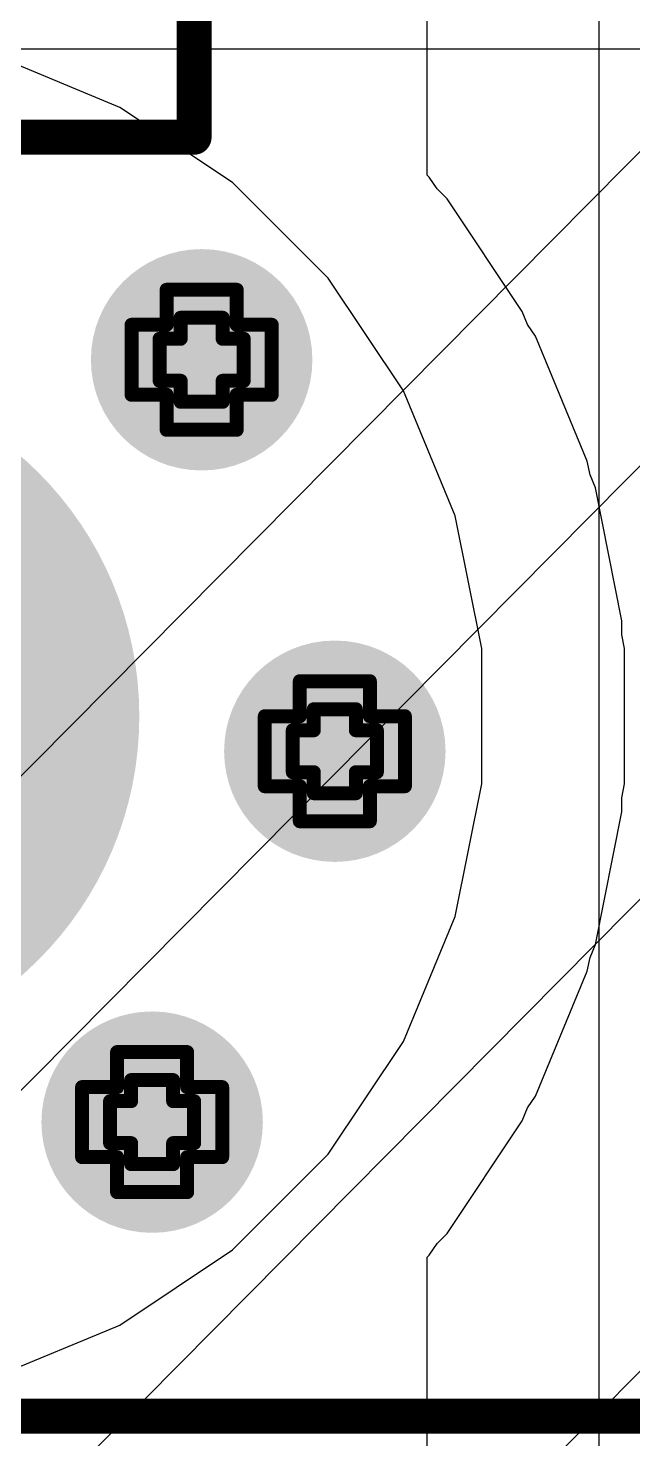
# Model space of a CAD drawing. Header units: inches. Extents: x -4 to 5258, y -4 to 5281.
# Drawn here: x 125.23 to 127.42, y 98.2 to 103.32 of the extents above; entities that cross this region are included whole.
import ezdxf

# ---------------------------------------------------------------- set-up
doc = ezdxf.new("R2010")
doc.units = ezdxf.units.IN
for name, color, linetype in [('Bottom Layer', 5, 'Continuous'), ('Bottom Solder', 6, 'Continuous'), ('Drill Drawing', 1, 'Continuous'), ('Layer 1', 16, 'Continuous'), ('Layer 2', 76, 'Continuous'), ('Multi-Layer', 9, 'Continuous'), ('Top Layer', 1, 'Continuous'), ('Top Overlay', 2, 'Continuous'), ('Top Solder', 216, 'Continuous'), ('Via Holes', 16, 'Continuous')]:
    doc.layers.add(name, color=color, linetype=linetype)

# ---------------------------------------------------------------- blocks, each defined once
blk = doc.blocks.new('13_WQFN_HR__3_2__31')
at = {"layer": 'Top Solder'}
for p in [(-0.575, 1.8099), (-0.5467, -0.9227), (0.575, 1.81), (1.1783, -0.9227)]:
    blk.add_line(p, (5220.6763, 5271.621), dxfattribs=at)
blk = doc.blocks.new('DB128L_5_08_3P_OG_S_216')
at = {"layer": 'Bottom Layer'}
h = blk.add_hatch(color=5, dxfattribs=at)
edge = h.paths.add_edge_path()
edge.add_arc((0, 0), 1.2, 0, 360)
at = {"layer": 'Bottom Solder'}
h = blk.add_hatch(color=6, dxfattribs=at)
edge = h.paths.add_edge_path()
edge.add_arc((0, 0), 1.2508, 0, 360)
at = {"layer": 'Layer 1'}
h = blk.add_hatch(color=16, dxfattribs=at)
edge = h.paths.add_edge_path()
edge.add_arc((0, 0), 1.2, 0, 360)
at = {"layer": 'Layer 2'}
h = blk.add_hatch(color=76, dxfattribs=at)
edge = h.paths.add_edge_path()
edge.add_arc((0, 0), 1.2, 0, 360)
at = {"layer": 'Multi-Layer'}
h = blk.add_hatch(color=9, dxfattribs=at)
edge = h.paths.add_edge_path()
edge.add_arc((0, 0), 1.2, 0, 360)
at = {"layer": 'Top Layer'}
h = blk.add_hatch(color=1, dxfattribs=at)
edge = h.paths.add_edge_path()
edge.add_arc((0, 0), 1.2, 0, 360)
at = {"layer": 'Top Solder'}
h = blk.add_hatch(color=216, dxfattribs=at)
edge = h.paths.add_edge_path()
edge.add_arc((0, 0), 1.2508, 0, 360)
at = {"layer": 'Top Overlay'}
for points in [[(7.53, 2.54, 0.127, 0.127, 0), (-7.53, 2.54, 0.127, 0.127, 0)], [(-1.4493, -2.1006, 0.127, 0.127, 0), (-1.4493, -5.1002, 0.127, 0.127, 0)], [(1.5504, -2.1006, 0.127, 0.127, 0), (-1.4493, -2.1006, 0.127, 0.127, 0)]]:
    blk.add_lwpolyline(points, format="xyseb", dxfattribs=at)
blk.add_lwpolyline([(-1.4811, -2.1006, 0.0635, 0.0635, 1), (-1.4176, -2.1006, 0.0635, 0.0635, 1)], format="xyseb", close=True, dxfattribs=at)
blk.add_lwpolyline([(-1.4811, -2.1006, 0.0635, 0.0635, 1), (-1.4176, -2.1006, 0.0635, 0.0635, 1)], format="xyseb", close=True, dxfattribs=at)

msp = doc.modelspace()

# ---------------------------------------------------------------- hatches: boundary and pattern name
at = {"layer": 'Bottom Layer'}
h = msp.add_hatch(color=5, dxfattribs=at)
edge = h.paths.add_edge_path()
edge.add_arc((125.8598, 102.1143), 0.3, 0, 360)
h = msp.add_hatch(color=5, dxfattribs=at)
edge = h.paths.add_edge_path()
edge.add_arc((126.3428, 100.6941), 0.3, 0, 360)
h = msp.add_hatch(color=5, dxfattribs=at)
edge = h.paths.add_edge_path()
edge.add_arc((125.6802, 99.3484), 0.3, 0, 360)
at = {"layer": 'Bottom Solder'}
h = msp.add_hatch(color=6, dxfattribs=at)
edge = h.paths.add_edge_path()
edge.add_arc((125.8598, 102.1143), 0.4016, 0, 360)
h = msp.add_hatch(color=6, dxfattribs=at)
edge = h.paths.add_edge_path()
edge.add_arc((126.3428, 100.6941), 0.4016, 0, 360)
h = msp.add_hatch(color=6, dxfattribs=at)
edge = h.paths.add_edge_path()
edge.add_arc((125.6802, 99.3484), 0.4016, 0, 360)
at = {"layer": 'Layer 1'}
h = msp.add_hatch(color=16, dxfattribs=at)
edge = h.paths.add_edge_path()
edge.add_arc((125.8598, 102.1143), 0.3, 0, 360)
h = msp.add_hatch(color=16, dxfattribs=at)
edge = h.paths.add_edge_path()
edge.add_arc((126.3428, 100.6941), 0.3, 0, 360)
h = msp.add_hatch(color=16, dxfattribs=at)
edge = h.paths.add_edge_path()
edge.add_arc((125.6802, 99.3484), 0.3, 0, 360)
at = {"layer": 'Layer 2'}
h = msp.add_hatch(color=76, dxfattribs=at)
edge = h.paths.add_edge_path()
edge.add_arc((125.8598, 102.1143), 0.3, 0, 360)
h = msp.add_hatch(color=76, dxfattribs=at)
edge = h.paths.add_edge_path()
edge.add_arc((126.3428, 100.6941), 0.3, 0, 360)
h = msp.add_hatch(color=76, dxfattribs=at)
edge = h.paths.add_edge_path()
edge.add_arc((125.6802, 99.3484), 0.3, 0, 360)
at = {"layer": 'Top Layer'}
h = msp.add_hatch(color=1, dxfattribs=at)
edge = h.paths.add_edge_path()
edge.add_arc((125.8598, 102.1143), 0.3, 0, 360)
h = msp.add_hatch(color=1, dxfattribs=at)
edge = h.paths.add_edge_path()
edge.add_arc((126.3428, 100.6941), 0.3, 0, 360)
h = msp.add_hatch(color=1, dxfattribs=at)
edge = h.paths.add_edge_path()
edge.add_arc((125.6802, 99.3484), 0.3, 0, 360)
at = {"layer": 'Top Solder'}
h = msp.add_hatch(color=216, dxfattribs=at)
edge = h.paths.add_edge_path()
edge.add_arc((125.8598, 102.1143), 0.4016, 0, 360)
h = msp.add_hatch(color=216, dxfattribs=at)
edge = h.paths.add_edge_path()
edge.add_arc((126.3428, 100.6941), 0.4016, 0, 360)
h = msp.add_hatch(color=216, dxfattribs=at)
edge = h.paths.add_edge_path()
edge.add_arc((125.6802, 99.3484), 0.4016, 0, 360)
at = {"layer": 'Via Holes'}
h = msp.add_hatch(color=7, dxfattribs=at)
edge = h.paths.add_edge_path()
edge.add_arc((125.8598, 102.1143), 0.15, 0, 360)
h = msp.add_hatch(color=7, dxfattribs=at)
edge = h.paths.add_edge_path()
edge.add_arc((126.3428, 100.6941), 0.15, 0, 360)
h = msp.add_hatch(color=7, dxfattribs=at)
edge = h.paths.add_edge_path()
edge.add_arc((125.6802, 99.3484), 0.15, 0, 360)

# ---------------------------------------------------------------- linework, layer by layer
at = {"layer": 'Bottom Layer'}
for p, q in [((126.6782, 102.7836), (126.6782, 105.2954)), ((125.5636, 103.0302), (125.11, 103.2181)), ((125.9719, 102.7574), (125.5636, 103.0302)), ((126.6854, 102.7764), (126.6782, 102.7836)), ((126.7137, 102.734), (126.6854, 102.7764)), ((126.3191, 102.4101), (125.9719, 102.7574)), ((126.7498, 102.6979), (126.7137, 102.734)), ((127.0226, 102.2896), (126.7498, 102.6979)), ((126.5919, 102.0019), (126.3191, 102.4101)), ((127.0421, 102.2425), (127.0226, 102.2896)), ((127.0704, 102.2001), (127.0421, 102.2425)), ((127.2583, 101.7464), (127.0704, 102.2001)), ((126.7798, 101.5482), (126.5919, 102.0019)), ((127.2683, 101.6964), (127.2583, 101.7464)), ((127.2878, 101.6493), (127.2683, 101.6964)), ((127.3836, 101.1677), (127.2878, 101.6493)), ((126.8756, 101.0666), (126.7798, 101.5482)), ((127.3836, 101.1167), (127.3836, 101.1677)), ((127.3936, 101.0666), (127.3836, 101.1167)), ((126.8756, 100.8211), (126.8756, 101.0666)), ((127.3936, 100.5756), (127.3936, 101.0666)), ((126.8756, 100.5756), (126.8756, 100.8211)), ((126.7798, 100.094), (126.8756, 100.5756)), ((127.3836, 100.5256), (127.3936, 100.5756)), ((127.3836, 100.4746), (127.3836, 100.5256)), ((127.2878, 99.993), (127.3836, 100.4746)), ((126.5919, 99.6404), (126.7798, 100.094)), ((127.2683, 99.9458), (127.2878, 99.993)), ((127.2583, 99.8958), (127.2683, 99.9458)), ((127.0704, 99.4422), (127.2583, 99.8958)), ((126.3191, 99.2321), (126.5919, 99.6404)), ((127.0421, 99.3998), (127.0704, 99.4422)), ((127.0226, 99.3526), (127.0421, 99.3998)), ((126.7498, 98.9443), (127.0226, 99.3526)), ((125.9719, 98.8849), (126.3191, 99.2321)), ((126.7137, 98.9083), (126.7498, 98.9443)), ((125.5636, 98.6121), (125.9719, 98.8849)), ((126.6854, 98.8659), (126.7137, 98.9083)), ((126.6782, 98.8587), (126.6854, 98.8659)), ((126.6782, 80.4674), (126.6782, 98.8587)), ((125.11, 98.4242), (125.5636, 98.6121))]:
    msp.add_line(p, q, dxfattribs=at)
at = {"layer": 'Drill Drawing'}
for points in [[(125.7328, 102.2413, 0.0508, 0.0508, 0), (125.7328, 102.3683, 0.0508, 0.0508, 0)], [(125.7328, 102.3683, 0.0508, 0.0508, 0), (125.9868, 102.3683, 0.0508, 0.0508, 0)], [(125.9868, 102.2413, 0.0508, 0.0508, 0), (125.9868, 102.3683, 0.0508, 0.0508, 0)], [(125.6058, 101.9873, 0.0508, 0.0508, 0), (125.6058, 102.2413, 0.0508, 0.0508, 0)], [(125.6058, 102.2413, 0.0508, 0.0508, 0), (125.7328, 102.2413, 0.0508, 0.0508, 0)], [(125.7836, 102.1905, 0.0508, 0.0508, 0), (125.7836, 102.2667, 0.0508, 0.0508, 0)], [(125.7836, 102.2667, 0.0508, 0.0508, 0), (125.936, 102.2667, 0.0508, 0.0508, 0)], [(125.936, 102.1905, 0.0508, 0.0508, 0), (125.936, 102.2667, 0.0508, 0.0508, 0)], [(125.9868, 102.2413, 0.0508, 0.0508, 0), (126.1138, 102.2413, 0.0508, 0.0508, 0)], [(126.1138, 101.9873, 0.0508, 0.0508, 0), (126.1138, 102.2413, 0.0508, 0.0508, 0)], [(125.7074, 102.0381, 0.0508, 0.0508, 0), (125.7074, 102.1905, 0.0508, 0.0508, 0)], [(125.7074, 102.1905, 0.0508, 0.0508, 0), (125.7836, 102.1905, 0.0508, 0.0508, 0)], [(125.936, 102.1905, 0.0508, 0.0508, 0), (126.0122, 102.1905, 0.0508, 0.0508, 0)], [(126.0122, 102.0381, 0.0508, 0.0508, 0), (126.0122, 102.1905, 0.0508, 0.0508, 0)], [(125.7074, 102.0381, 0.0508, 0.0508, 0), (125.7836, 102.0381, 0.0508, 0.0508, 0)], [(125.7836, 101.9619, 0.0508, 0.0508, 0), (125.7836, 102.0381, 0.0508, 0.0508, 0)], [(125.936, 102.0381, 0.0508, 0.0508, 0), (126.0122, 102.0381, 0.0508, 0.0508, 0)], [(125.936, 101.9619, 0.0508, 0.0508, 0), (125.936, 102.0381, 0.0508, 0.0508, 0)], [(125.6058, 101.9873, 0.0508, 0.0508, 0), (125.7328, 101.9873, 0.0508, 0.0508, 0)], [(125.7328, 101.8603, 0.0508, 0.0508, 0), (125.7328, 101.9873, 0.0508, 0.0508, 0)], [(125.9868, 101.9873, 0.0508, 0.0508, 0), (126.1138, 101.9873, 0.0508, 0.0508, 0)], [(125.9868, 101.8603, 0.0508, 0.0508, 0), (125.9868, 101.9873, 0.0508, 0.0508, 0)], [(125.7836, 101.9619, 0.0508, 0.0508, 0), (125.936, 101.9619, 0.0508, 0.0508, 0)], [(125.7328, 101.8603, 0.0508, 0.0508, 0), (125.9868, 101.8603, 0.0508, 0.0508, 0)], [(126.2158, 100.8211, 0.0508, 0.0508, 0), (126.2158, 100.9481, 0.0508, 0.0508, 0)], [(126.2158, 100.9481, 0.0508, 0.0508, 0), (126.4698, 100.9481, 0.0508, 0.0508, 0)], [(126.4698, 100.8211, 0.0508, 0.0508, 0), (126.4698, 100.9481, 0.0508, 0.0508, 0)], [(126.2666, 100.7703, 0.0508, 0.0508, 0), (126.2666, 100.8465, 0.0508, 0.0508, 0)], [(126.2666, 100.8465, 0.0508, 0.0508, 0), (126.419, 100.8465, 0.0508, 0.0508, 0)], [(126.419, 100.7703, 0.0508, 0.0508, 0), (126.419, 100.8465, 0.0508, 0.0508, 0)], [(126.0888, 100.5671, 0.0508, 0.0508, 0), (126.0888, 100.8211, 0.0508, 0.0508, 0)], [(126.0888, 100.8211, 0.0508, 0.0508, 0), (126.2158, 100.8211, 0.0508, 0.0508, 0)], [(126.4698, 100.8211, 0.0508, 0.0508, 0), (126.5968, 100.8211, 0.0508, 0.0508, 0)], [(126.5968, 100.5671, 0.0508, 0.0508, 0), (126.5968, 100.8211, 0.0508, 0.0508, 0)], [(126.1904, 100.6179, 0.0508, 0.0508, 0), (126.1904, 100.7703, 0.0508, 0.0508, 0)], [(126.1904, 100.7703, 0.0508, 0.0508, 0), (126.2666, 100.7703, 0.0508, 0.0508, 0)], [(126.419, 100.7703, 0.0508, 0.0508, 0), (126.4952, 100.7703, 0.0508, 0.0508, 0)], [(126.4952, 100.6179, 0.0508, 0.0508, 0), (126.4952, 100.7703, 0.0508, 0.0508, 0)], [(126.1904, 100.6179, 0.0508, 0.0508, 0), (126.2666, 100.6179, 0.0508, 0.0508, 0)], [(126.2666, 100.5417, 0.0508, 0.0508, 0), (126.2666, 100.6179, 0.0508, 0.0508, 0)], [(126.419, 100.6179, 0.0508, 0.0508, 0), (126.4952, 100.6179, 0.0508, 0.0508, 0)], [(126.419, 100.5417, 0.0508, 0.0508, 0), (126.419, 100.6179, 0.0508, 0.0508, 0)], [(126.0888, 100.5671, 0.0508, 0.0508, 0), (126.2158, 100.5671, 0.0508, 0.0508, 0)], [(126.2158, 100.4401, 0.0508, 0.0508, 0), (126.2158, 100.5671, 0.0508, 0.0508, 0)], [(126.2666, 100.5417, 0.0508, 0.0508, 0), (126.419, 100.5417, 0.0508, 0.0508, 0)], [(126.4698, 100.5671, 0.0508, 0.0508, 0), (126.5968, 100.5671, 0.0508, 0.0508, 0)], [(126.4698, 100.4401, 0.0508, 0.0508, 0), (126.4698, 100.5671, 0.0508, 0.0508, 0)], [(126.2158, 100.4401, 0.0508, 0.0508, 0), (126.4698, 100.4401, 0.0508, 0.0508, 0)], [(125.5532, 99.4754, 0.0508, 0.0508, 0), (125.5532, 99.6024, 0.0508, 0.0508, 0)], [(125.5532, 99.6024, 0.0508, 0.0508, 0), (125.8072, 99.6024, 0.0508, 0.0508, 0)], [(125.8072, 99.4754, 0.0508, 0.0508, 0), (125.8072, 99.6024, 0.0508, 0.0508, 0)], [(125.4262, 99.2214, 0.0508, 0.0508, 0), (125.4262, 99.4754, 0.0508, 0.0508, 0)], [(125.4262, 99.4754, 0.0508, 0.0508, 0), (125.5532, 99.4754, 0.0508, 0.0508, 0)], [(125.604, 99.4246, 0.0508, 0.0508, 0), (125.604, 99.5008, 0.0508, 0.0508, 0)], [(125.604, 99.5008, 0.0508, 0.0508, 0), (125.7564, 99.5008, 0.0508, 0.0508, 0)], [(125.7564, 99.4246, 0.0508, 0.0508, 0), (125.7564, 99.5008, 0.0508, 0.0508, 0)], [(125.8072, 99.4754, 0.0508, 0.0508, 0), (125.9342, 99.4754, 0.0508, 0.0508, 0)], [(125.9342, 99.2214, 0.0508, 0.0508, 0), (125.9342, 99.4754, 0.0508, 0.0508, 0)], [(125.5278, 99.2722, 0.0508, 0.0508, 0), (125.5278, 99.4246, 0.0508, 0.0508, 0)], [(125.5278, 99.4246, 0.0508, 0.0508, 0), (125.604, 99.4246, 0.0508, 0.0508, 0)], [(125.7564, 99.4246, 0.0508, 0.0508, 0), (125.8326, 99.4246, 0.0508, 0.0508, 0)], [(125.8326, 99.2722, 0.0508, 0.0508, 0), (125.8326, 99.4246, 0.0508, 0.0508, 0)], [(125.5278, 99.2722, 0.0508, 0.0508, 0), (125.604, 99.2722, 0.0508, 0.0508, 0)], [(125.604, 99.196, 0.0508, 0.0508, 0), (125.604, 99.2722, 0.0508, 0.0508, 0)], [(125.7564, 99.2722, 0.0508, 0.0508, 0), (125.8326, 99.2722, 0.0508, 0.0508, 0)], [(125.7564, 99.196, 0.0508, 0.0508, 0), (125.7564, 99.2722, 0.0508, 0.0508, 0)], [(125.4262, 99.2214, 0.0508, 0.0508, 0), (125.5532, 99.2214, 0.0508, 0.0508, 0)], [(125.5532, 99.0944, 0.0508, 0.0508, 0), (125.5532, 99.2214, 0.0508, 0.0508, 0)], [(125.8072, 99.2214, 0.0508, 0.0508, 0), (125.9342, 99.2214, 0.0508, 0.0508, 0)], [(125.8072, 99.0944, 0.0508, 0.0508, 0), (125.8072, 99.2214, 0.0508, 0.0508, 0)], [(125.604, 99.196, 0.0508, 0.0508, 0), (125.7564, 99.196, 0.0508, 0.0508, 0)], [(125.5532, 99.0944, 0.0508, 0.0508, 0), (125.8072, 99.0944, 0.0508, 0.0508, 0)]]:
    msp.add_lwpolyline(points, format="xyseb", dxfattribs=at)
for points in [[(125.7201, 102.3683, 0.0254, 0.0254, 1), (125.7455, 102.3683, 0.0254, 0.0254, 1)], [(125.7201, 102.3683, 0.0254, 0.0254, 1), (125.7455, 102.3683, 0.0254, 0.0254, 1)], [(125.9741, 102.3683, 0.0254, 0.0254, 1), (125.9995, 102.3683, 0.0254, 0.0254, 1)], [(125.9741, 102.3683, 0.0254, 0.0254, 1), (125.9995, 102.3683, 0.0254, 0.0254, 1)], [(125.5931, 102.2413, 0.0254, 0.0254, 1), (125.6185, 102.2413, 0.0254, 0.0254, 1)], [(125.5931, 102.2413, 0.0254, 0.0254, 1), (125.6185, 102.2413, 0.0254, 0.0254, 1)], [(125.7201, 102.2413, 0.0254, 0.0254, 1), (125.7455, 102.2413, 0.0254, 0.0254, 1)], [(125.7201, 102.2413, 0.0254, 0.0254, 1), (125.7455, 102.2413, 0.0254, 0.0254, 1)], [(125.7709, 102.2667, 0.0254, 0.0254, 1), (125.7963, 102.2667, 0.0254, 0.0254, 1)], [(125.7709, 102.2667, 0.0254, 0.0254, 1), (125.7963, 102.2667, 0.0254, 0.0254, 1)], [(125.9233, 102.2667, 0.0254, 0.0254, 1), (125.9487, 102.2667, 0.0254, 0.0254, 1)], [(125.9233, 102.2667, 0.0254, 0.0254, 1), (125.9487, 102.2667, 0.0254, 0.0254, 1)], [(125.9741, 102.2413, 0.0254, 0.0254, 1), (125.9995, 102.2413, 0.0254, 0.0254, 1)], [(125.9741, 102.2413, 0.0254, 0.0254, 1), (125.9995, 102.2413, 0.0254, 0.0254, 1)], [(126.1011, 102.2413, 0.0254, 0.0254, 1), (126.1265, 102.2413, 0.0254, 0.0254, 1)], [(126.1011, 102.2413, 0.0254, 0.0254, 1), (126.1265, 102.2413, 0.0254, 0.0254, 1)], [(125.6947, 102.1905, 0.0254, 0.0254, 1), (125.7201, 102.1905, 0.0254, 0.0254, 1)], [(125.6947, 102.1905, 0.0254, 0.0254, 1), (125.7201, 102.1905, 0.0254, 0.0254, 1)], [(125.7709, 102.1905, 0.0254, 0.0254, 1), (125.7963, 102.1905, 0.0254, 0.0254, 1)], [(125.7709, 102.1905, 0.0254, 0.0254, 1), (125.7963, 102.1905, 0.0254, 0.0254, 1)], [(125.9233, 102.1905, 0.0254, 0.0254, 1), (125.9487, 102.1905, 0.0254, 0.0254, 1)], [(125.9233, 102.1905, 0.0254, 0.0254, 1), (125.9487, 102.1905, 0.0254, 0.0254, 1)], [(125.9995, 102.1905, 0.0254, 0.0254, 1), (126.0249, 102.1905, 0.0254, 0.0254, 1)], [(125.9995, 102.1905, 0.0254, 0.0254, 1), (126.0249, 102.1905, 0.0254, 0.0254, 1)], [(125.6947, 102.0381, 0.0254, 0.0254, 1), (125.7201, 102.0381, 0.0254, 0.0254, 1)], [(125.6947, 102.0381, 0.0254, 0.0254, 1), (125.7201, 102.0381, 0.0254, 0.0254, 1)], [(125.7709, 102.0381, 0.0254, 0.0254, 1), (125.7963, 102.0381, 0.0254, 0.0254, 1)], [(125.7709, 102.0381, 0.0254, 0.0254, 1), (125.7963, 102.0381, 0.0254, 0.0254, 1)], [(125.9233, 102.0381, 0.0254, 0.0254, 1), (125.9487, 102.0381, 0.0254, 0.0254, 1)], [(125.9233, 102.0381, 0.0254, 0.0254, 1), (125.9487, 102.0381, 0.0254, 0.0254, 1)], [(125.9995, 102.0381, 0.0254, 0.0254, 1), (126.0249, 102.0381, 0.0254, 0.0254, 1)], [(125.9995, 102.0381, 0.0254, 0.0254, 1), (126.0249, 102.0381, 0.0254, 0.0254, 1)], [(125.5931, 101.9873, 0.0254, 0.0254, 1), (125.6185, 101.9873, 0.0254, 0.0254, 1)], [(125.5931, 101.9873, 0.0254, 0.0254, 1), (125.6185, 101.9873, 0.0254, 0.0254, 1)], [(125.7201, 101.9873, 0.0254, 0.0254, 1), (125.7455, 101.9873, 0.0254, 0.0254, 1)], [(125.7201, 101.9873, 0.0254, 0.0254, 1), (125.7455, 101.9873, 0.0254, 0.0254, 1)], [(125.9741, 101.9873, 0.0254, 0.0254, 1), (125.9995, 101.9873, 0.0254, 0.0254, 1)], [(125.9741, 101.9873, 0.0254, 0.0254, 1), (125.9995, 101.9873, 0.0254, 0.0254, 1)], [(126.1011, 101.9873, 0.0254, 0.0254, 1), (126.1265, 101.9873, 0.0254, 0.0254, 1)], [(126.1011, 101.9873, 0.0254, 0.0254, 1), (126.1265, 101.9873, 0.0254, 0.0254, 1)], [(125.7709, 101.9619, 0.0254, 0.0254, 1), (125.7963, 101.9619, 0.0254, 0.0254, 1)], [(125.7709, 101.9619, 0.0254, 0.0254, 1), (125.7963, 101.9619, 0.0254, 0.0254, 1)], [(125.9233, 101.9619, 0.0254, 0.0254, 1), (125.9487, 101.9619, 0.0254, 0.0254, 1)], [(125.9233, 101.9619, 0.0254, 0.0254, 1), (125.9487, 101.9619, 0.0254, 0.0254, 1)], [(125.7201, 101.8603, 0.0254, 0.0254, 1), (125.7455, 101.8603, 0.0254, 0.0254, 1)], [(125.7201, 101.8603, 0.0254, 0.0254, 1), (125.7455, 101.8603, 0.0254, 0.0254, 1)], [(125.9741, 101.8603, 0.0254, 0.0254, 1), (125.9995, 101.8603, 0.0254, 0.0254, 1)], [(125.9741, 101.8603, 0.0254, 0.0254, 1), (125.9995, 101.8603, 0.0254, 0.0254, 1)], [(126.2031, 100.9481, 0.0254, 0.0254, 1), (126.2285, 100.9481, 0.0254, 0.0254, 1)], [(126.2031, 100.9481, 0.0254, 0.0254, 1), (126.2285, 100.9481, 0.0254, 0.0254, 1)], [(126.4571, 100.9481, 0.0254, 0.0254, 1), (126.4825, 100.9481, 0.0254, 0.0254, 1)], [(126.4571, 100.9481, 0.0254, 0.0254, 1), (126.4825, 100.9481, 0.0254, 0.0254, 1)], [(126.2539, 100.8465, 0.0254, 0.0254, 1), (126.2793, 100.8465, 0.0254, 0.0254, 1)], [(126.2539, 100.8465, 0.0254, 0.0254, 1), (126.2793, 100.8465, 0.0254, 0.0254, 1)], [(126.4063, 100.8465, 0.0254, 0.0254, 1), (126.4317, 100.8465, 0.0254, 0.0254, 1)], [(126.4063, 100.8465, 0.0254, 0.0254, 1), (126.4317, 100.8465, 0.0254, 0.0254, 1)], [(126.0761, 100.8211, 0.0254, 0.0254, 1), (126.1015, 100.8211, 0.0254, 0.0254, 1)], [(126.0761, 100.8211, 0.0254, 0.0254, 1), (126.1015, 100.8211, 0.0254, 0.0254, 1)], [(126.2031, 100.8211, 0.0254, 0.0254, 1), (126.2285, 100.8211, 0.0254, 0.0254, 1)], [(126.2031, 100.8211, 0.0254, 0.0254, 1), (126.2285, 100.8211, 0.0254, 0.0254, 1)], [(126.4571, 100.8211, 0.0254, 0.0254, 1), (126.4825, 100.8211, 0.0254, 0.0254, 1)], [(126.4571, 100.8211, 0.0254, 0.0254, 1), (126.4825, 100.8211, 0.0254, 0.0254, 1)], [(126.5841, 100.8211, 0.0254, 0.0254, 1), (126.6095, 100.8211, 0.0254, 0.0254, 1)], [(126.5841, 100.8211, 0.0254, 0.0254, 1), (126.6095, 100.8211, 0.0254, 0.0254, 1)], [(126.1777, 100.7703, 0.0254, 0.0254, 1), (126.2031, 100.7703, 0.0254, 0.0254, 1)], [(126.1777, 100.7703, 0.0254, 0.0254, 1), (126.2031, 100.7703, 0.0254, 0.0254, 1)], [(126.2539, 100.7703, 0.0254, 0.0254, 1), (126.2793, 100.7703, 0.0254, 0.0254, 1)], [(126.2539, 100.7703, 0.0254, 0.0254, 1), (126.2793, 100.7703, 0.0254, 0.0254, 1)], [(126.4063, 100.7703, 0.0254, 0.0254, 1), (126.4317, 100.7703, 0.0254, 0.0254, 1)], [(126.4063, 100.7703, 0.0254, 0.0254, 1), (126.4317, 100.7703, 0.0254, 0.0254, 1)], [(126.4825, 100.7703, 0.0254, 0.0254, 1), (126.5079, 100.7703, 0.0254, 0.0254, 1)], [(126.4825, 100.7703, 0.0254, 0.0254, 1), (126.5079, 100.7703, 0.0254, 0.0254, 1)], [(126.1777, 100.6179, 0.0254, 0.0254, 1), (126.2031, 100.6179, 0.0254, 0.0254, 1)], [(126.1777, 100.6179, 0.0254, 0.0254, 1), (126.2031, 100.6179, 0.0254, 0.0254, 1)], [(126.2539, 100.6179, 0.0254, 0.0254, 1), (126.2793, 100.6179, 0.0254, 0.0254, 1)], [(126.2539, 100.6179, 0.0254, 0.0254, 1), (126.2793, 100.6179, 0.0254, 0.0254, 1)], [(126.4063, 100.6179, 0.0254, 0.0254, 1), (126.4317, 100.6179, 0.0254, 0.0254, 1)], [(126.4063, 100.6179, 0.0254, 0.0254, 1), (126.4317, 100.6179, 0.0254, 0.0254, 1)], [(126.4825, 100.6179, 0.0254, 0.0254, 1), (126.5079, 100.6179, 0.0254, 0.0254, 1)], [(126.4825, 100.6179, 0.0254, 0.0254, 1), (126.5079, 100.6179, 0.0254, 0.0254, 1)], [(126.0761, 100.5671, 0.0254, 0.0254, 1), (126.1015, 100.5671, 0.0254, 0.0254, 1)], [(126.0761, 100.5671, 0.0254, 0.0254, 1), (126.1015, 100.5671, 0.0254, 0.0254, 1)], [(126.2031, 100.5671, 0.0254, 0.0254, 1), (126.2285, 100.5671, 0.0254, 0.0254, 1)], [(126.2031, 100.5671, 0.0254, 0.0254, 1), (126.2285, 100.5671, 0.0254, 0.0254, 1)], [(126.2539, 100.5417, 0.0254, 0.0254, 1), (126.2793, 100.5417, 0.0254, 0.0254, 1)], [(126.2539, 100.5417, 0.0254, 0.0254, 1), (126.2793, 100.5417, 0.0254, 0.0254, 1)], [(126.4063, 100.5417, 0.0254, 0.0254, 1), (126.4317, 100.5417, 0.0254, 0.0254, 1)], [(126.4063, 100.5417, 0.0254, 0.0254, 1), (126.4317, 100.5417, 0.0254, 0.0254, 1)], [(126.4571, 100.5671, 0.0254, 0.0254, 1), (126.4825, 100.5671, 0.0254, 0.0254, 1)], [(126.4571, 100.5671, 0.0254, 0.0254, 1), (126.4825, 100.5671, 0.0254, 0.0254, 1)], [(126.5841, 100.5671, 0.0254, 0.0254, 1), (126.6095, 100.5671, 0.0254, 0.0254, 1)], [(126.5841, 100.5671, 0.0254, 0.0254, 1), (126.6095, 100.5671, 0.0254, 0.0254, 1)], [(126.2031, 100.4401, 0.0254, 0.0254, 1), (126.2285, 100.4401, 0.0254, 0.0254, 1)], [(126.2031, 100.4401, 0.0254, 0.0254, 1), (126.2285, 100.4401, 0.0254, 0.0254, 1)], [(126.4571, 100.4401, 0.0254, 0.0254, 1), (126.4825, 100.4401, 0.0254, 0.0254, 1)], [(126.4571, 100.4401, 0.0254, 0.0254, 1), (126.4825, 100.4401, 0.0254, 0.0254, 1)], [(125.5405, 99.6024, 0.0254, 0.0254, 1), (125.5659, 99.6024, 0.0254, 0.0254, 1)], [(125.5405, 99.6024, 0.0254, 0.0254, 1), (125.5659, 99.6024, 0.0254, 0.0254, 1)], [(125.7945, 99.6024, 0.0254, 0.0254, 1), (125.8199, 99.6024, 0.0254, 0.0254, 1)], [(125.7945, 99.6024, 0.0254, 0.0254, 1), (125.8199, 99.6024, 0.0254, 0.0254, 1)], [(125.4135, 99.4754, 0.0254, 0.0254, 1), (125.4389, 99.4754, 0.0254, 0.0254, 1)], [(125.4135, 99.4754, 0.0254, 0.0254, 1), (125.4389, 99.4754, 0.0254, 0.0254, 1)], [(125.5405, 99.4754, 0.0254, 0.0254, 1), (125.5659, 99.4754, 0.0254, 0.0254, 1)], [(125.5405, 99.4754, 0.0254, 0.0254, 1), (125.5659, 99.4754, 0.0254, 0.0254, 1)], [(125.5913, 99.5008, 0.0254, 0.0254, 1), (125.6167, 99.5008, 0.0254, 0.0254, 1)], [(125.5913, 99.5008, 0.0254, 0.0254, 1), (125.6167, 99.5008, 0.0254, 0.0254, 1)], [(125.7437, 99.5008, 0.0254, 0.0254, 1), (125.7691, 99.5008, 0.0254, 0.0254, 1)], [(125.7437, 99.5008, 0.0254, 0.0254, 1), (125.7691, 99.5008, 0.0254, 0.0254, 1)], [(125.7945, 99.4754, 0.0254, 0.0254, 1), (125.8199, 99.4754, 0.0254, 0.0254, 1)], [(125.7945, 99.4754, 0.0254, 0.0254, 1), (125.8199, 99.4754, 0.0254, 0.0254, 1)], [(125.9215, 99.4754, 0.0254, 0.0254, 1), (125.9469, 99.4754, 0.0254, 0.0254, 1)], [(125.9215, 99.4754, 0.0254, 0.0254, 1), (125.9469, 99.4754, 0.0254, 0.0254, 1)], [(125.5151, 99.4246, 0.0254, 0.0254, 1), (125.5405, 99.4246, 0.0254, 0.0254, 1)], [(125.5151, 99.4246, 0.0254, 0.0254, 1), (125.5405, 99.4246, 0.0254, 0.0254, 1)], [(125.5913, 99.4246, 0.0254, 0.0254, 1), (125.6167, 99.4246, 0.0254, 0.0254, 1)], [(125.5913, 99.4246, 0.0254, 0.0254, 1), (125.6167, 99.4246, 0.0254, 0.0254, 1)], [(125.7437, 99.4246, 0.0254, 0.0254, 1), (125.7691, 99.4246, 0.0254, 0.0254, 1)], [(125.7437, 99.4246, 0.0254, 0.0254, 1), (125.7691, 99.4246, 0.0254, 0.0254, 1)], [(125.8199, 99.4246, 0.0254, 0.0254, 1), (125.8453, 99.4246, 0.0254, 0.0254, 1)], [(125.8199, 99.4246, 0.0254, 0.0254, 1), (125.8453, 99.4246, 0.0254, 0.0254, 1)], [(125.5151, 99.2722, 0.0254, 0.0254, 1), (125.5405, 99.2722, 0.0254, 0.0254, 1)], [(125.5151, 99.2722, 0.0254, 0.0254, 1), (125.5405, 99.2722, 0.0254, 0.0254, 1)], [(125.5913, 99.2722, 0.0254, 0.0254, 1), (125.6167, 99.2722, 0.0254, 0.0254, 1)], [(125.5913, 99.2722, 0.0254, 0.0254, 1), (125.6167, 99.2722, 0.0254, 0.0254, 1)], [(125.7437, 99.2722, 0.0254, 0.0254, 1), (125.7691, 99.2722, 0.0254, 0.0254, 1)], [(125.7437, 99.2722, 0.0254, 0.0254, 1), (125.7691, 99.2722, 0.0254, 0.0254, 1)], [(125.8199, 99.2722, 0.0254, 0.0254, 1), (125.8453, 99.2722, 0.0254, 0.0254, 1)], [(125.8199, 99.2722, 0.0254, 0.0254, 1), (125.8453, 99.2722, 0.0254, 0.0254, 1)], [(125.4135, 99.2214, 0.0254, 0.0254, 1), (125.4389, 99.2214, 0.0254, 0.0254, 1)], [(125.4135, 99.2214, 0.0254, 0.0254, 1), (125.4389, 99.2214, 0.0254, 0.0254, 1)], [(125.5405, 99.2214, 0.0254, 0.0254, 1), (125.5659, 99.2214, 0.0254, 0.0254, 1)], [(125.5405, 99.2214, 0.0254, 0.0254, 1), (125.5659, 99.2214, 0.0254, 0.0254, 1)], [(125.7945, 99.2214, 0.0254, 0.0254, 1), (125.8199, 99.2214, 0.0254, 0.0254, 1)], [(125.7945, 99.2214, 0.0254, 0.0254, 1), (125.8199, 99.2214, 0.0254, 0.0254, 1)], [(125.9215, 99.2214, 0.0254, 0.0254, 1), (125.9469, 99.2214, 0.0254, 0.0254, 1)], [(125.9215, 99.2214, 0.0254, 0.0254, 1), (125.9469, 99.2214, 0.0254, 0.0254, 1)], [(125.5913, 99.196, 0.0254, 0.0254, 1), (125.6167, 99.196, 0.0254, 0.0254, 1)], [(125.5913, 99.196, 0.0254, 0.0254, 1), (125.6167, 99.196, 0.0254, 0.0254, 1)], [(125.7437, 99.196, 0.0254, 0.0254, 1), (125.7691, 99.196, 0.0254, 0.0254, 1)], [(125.7437, 99.196, 0.0254, 0.0254, 1), (125.7691, 99.196, 0.0254, 0.0254, 1)], [(125.5405, 99.0944, 0.0254, 0.0254, 1), (125.5659, 99.0944, 0.0254, 0.0254, 1)], [(125.5405, 99.0944, 0.0254, 0.0254, 1), (125.5659, 99.0944, 0.0254, 0.0254, 1)], [(125.7945, 99.0944, 0.0254, 0.0254, 1), (125.8199, 99.0944, 0.0254, 0.0254, 1)], [(125.7945, 99.0944, 0.0254, 0.0254, 1), (125.8199, 99.0944, 0.0254, 0.0254, 1)]]:
    msp.add_lwpolyline(points, format="xyseb", close=True, dxfattribs=at)
at = {"layer": 'Layer 1'}
msp.add_line((121.7365, 103.2427), (127.491, 103.2427), dxfattribs=at)
at = {"layer": 'Top Layer'}
msp.add_line((127.3001, 105.2954), (127.3001, 93.6007), dxfattribs=at)

# ---------------------------------------------------------------- block references
msp.add_blockref('13_WQFN_HR__3_2__31', (37.0774, 9.2675))
at = {"rotation": 180}
msp.add_blockref('DB128L_5_08_3P_OG_S_216', (124.3829, 100.8211), dxfattribs=at)

doc.saveas('drawing.dxf')
